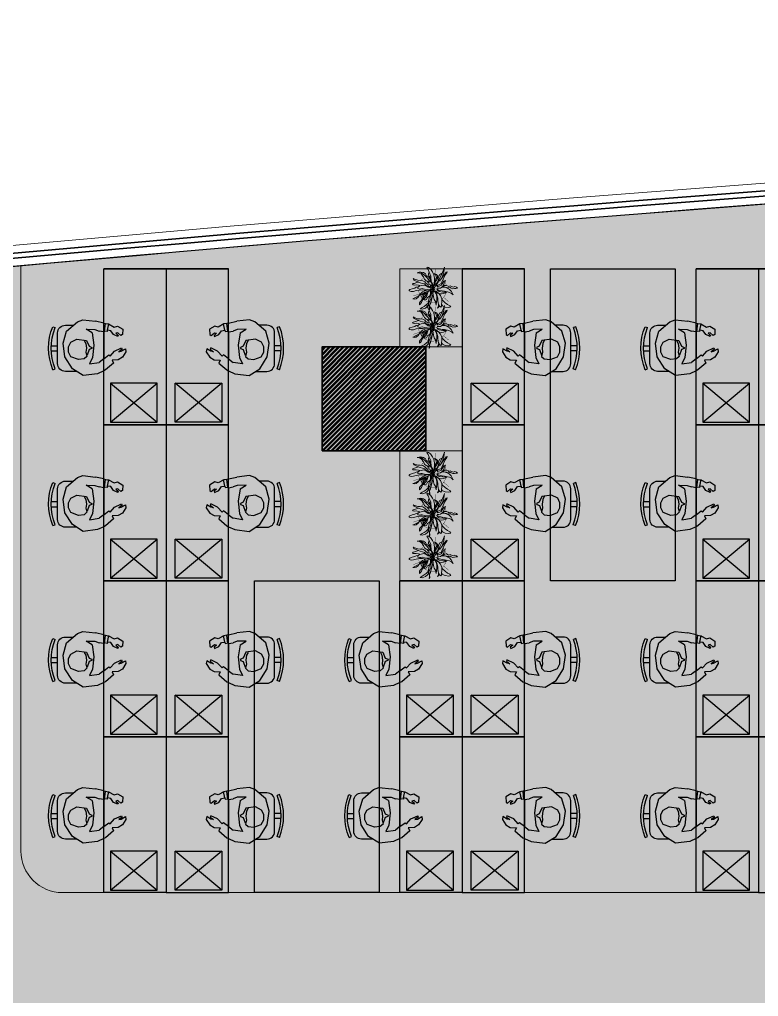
# Model space of a CAD drawing. Header units: millimetres. Extents: x 263321 to 4958806, y 33647 to 987811.
# Drawn here: x 2348841 to 2355952, y 496134 to 505533 of the extents above; entities that cross this region are included whole.
import ezdxf

# ---------------------------------------------------------------- set-up
doc = ezdxf.new("R2010")
doc.units = ezdxf.units.MM
for name, color, linetype, lineweight in [('A-FURN-MODULAR', 6, 'Continuous', 18), ('A-FURN-TABLE-GROMMET', 7, 'Continuous', 9), ('A-INDOOR PLANTS', 84, 'Continuous', 5), ('A-PLAN-COLUMN', 3, 'Continuous', 0), ('A-PLAN-RCC-HATCH', 8, 'Continuous', 13), ('A-PLAN-THIN', 251, 'Continuous', 15), ('Base 7th & 9th', 250, 'Continuous', 35), ('FURNITURE', 30, 'Continuous', 5)]:
    doc.layers.add(name, color=color, linetype=linetype, lineweight=lineweight)
for name, color, linetype in [('CEILING TOA', 7, 'Continuous'), ('CH - MAN', 8, 'Continuous'), ('FLOORING TOA', 7, 'Continuous')]:
    doc.layers.add(name, color=color, linetype=linetype)

# ---------------------------------------------------------------- blocks, each defined once
blk = doc.blocks.new('EWDSXC')
at = {"layer": 'FURNITURE', "color": 20, "lineweight": 30}
for p, q in [((2181354.7, 122523.5), (2181804.7, 122898.5)), ((2181354.7, 122898.5), (2181804.7, 122523.5)), ((2181890.8, 121423.5), (2181290.8, 121423.5))]:
    blk.add_line(p, q, dxfattribs=at)
at = {"layer": 'FURNITURE', "color": 8, "lineweight": 30}
for p, q in [((2180988.7, 122382.5, 0), (2180917.2, 122269.7, 0)), ((2181029.8, 122408.2, 0), (2180920.8, 122408.2, 0)), ((2181093.5, 122448.2, 0), (2180988.7, 122382.5, 0)), ((2181229.6, 122430.8, 0), (2181093.5, 122448.2, 0)), ((2181290.8, 122402.6, 0), (2181229.6, 122430.8, 0)), ((2181308.1, 122394.6, 0), (2181290.8, 122402.6, 0)), ((2181385.3, 122328.3, 0), (2181308.1, 122394.6, 0)), ((2180846.8, 122334.2, 0), (2180846.8, 122038.2, 0)), ((2181183.6, 122274.7, 0), (2181154.5, 122335.4, 0)), ((2181154.5, 122335.4, 0), (2181246.3, 122322.2, 0)), ((2181290.8, 122288.2, 0), (2181246.3, 122322.2, 0)), ((2181290.8, 122288.2, 0), (2181339.7, 122250.9, 0)), ((2181370.8, 122299.7, 0), (2181385.3, 122328.3, 0)), ((2181429.8, 122296.2, 0), (2181370.8, 122299.7, 0)), ((2181470.4, 122272.3, 0), (2181429.8, 122296.2, 0)), ((2180917.2, 122269.7, 0), (2180899.1, 122138.1, 0)), ((2181196.3, 122156, 0), (2181183.6, 122274.7, 0)), ((2181339.7, 122250.9, 0), (2181352.2, 122262, 0)), ((2181352.2, 122262, 0), (2181395.1, 122214.3, 0)), ((2181395.1, 122214.3, 0), (2181461.8, 122183.1, 0)), ((2181466.7, 122196, 0), (2181434.4, 122221.3, 0)), ((2181434.4, 122221.3, 0), (2181459.2, 122215.6, 0)), ((2181459.2, 122215.6, 0), (2181499.8, 122192.4, 0)), ((2181461.8, 122183.1, 0), (2181466.7, 122196, 0)), ((2181504.2, 122220.5, 0), (2181470.4, 122272.3, 0)), ((2181499.8, 122192.4, 0), (2181504.2, 122220.5, 0)), ((2180899.1, 122138.1, 0), (2180932.1, 122020.8, 0)), ((2181179, 122037.9, 0), (2181196.3, 122156, 0)), ((2180932.1, 122020.8, 0), (2181037.2, 121931, 0)), ((2181121.3, 122003.8, 0), (2181205.9, 122005.1, 0)), ((2181205.9, 122005.1, 0), (2181246.3, 122020.5, 0)), ((2181290.8, 122028, 0), (2181246.3, 122020.5, 0)), ((2181294.6, 122027.8, 0), (2181290.1, 122028, 0)), ((2181295.2, 122021.6, 0), (2181294.6, 122027.8, 0)), ((2181323.9, 122025.1, 0), (2181295.2, 122021.6, 0)), ((2181325.1, 122012.8, 0), (2181323.9, 122025.1, 0)), ((2181358.1, 122017.3, 0), (2181325.1, 122012.8, 0)), ((2181384.6, 122055.1, 0), (2181358.1, 122017.3, 0)), ((2181424.8, 122073.8, 0), (2181384.6, 122055.1, 0)), ((2181405.7, 122042.3, 0), (2181430.2, 122062.6, 0)), ((2181426.5, 122037.5, 0), (2181405.7, 122042.3, 0)), ((2181423.6, 121972.4, 0), (2181472.5, 122003.1, 0)), ((2181430.2, 122062.6, 0), (2181424.8, 122073.8, 0)), ((2181456.2, 122062.7, 0), (2181426.5, 122037.5, 0)), ((2181470, 122053.5, 0), (2181456.2, 122062.7, 0)), ((2181472.5, 122003.1, 0), (2181470, 122053.5, 0)), ((2180920.8, 121964.2, 0), (2180998.3, 121964.2, 0)), ((2181037.2, 121931, 0), (2181088.5, 121911.2, 0)), ((2181088.5, 121911.2, 0), (2181211.3, 121925.1, 0)), ((2181290.8, 121943.7, 0), (2181211.3, 121925.1, 0)), ((2181290.8, 121943.7, 0), (2181306.2, 121947.3, 0)), ((2181306.2, 121947.3, 0), (2181337.2, 121952.2, 0)), ((2181337.2, 121952.2, 0), (2181391.8, 121981.6, 0)), ((2181391.8, 121981.6, 0), (2181423.6, 121972.4, 0))]:
    blk.add_line(p, q, dxfattribs=at)
at = {"layer": 'FURNITURE', "color": 20, "lineweight": 30}
for points in [[(2181290.8, 122923.5), (2181290.8, 121423.5), (2181890.8, 121423.5), (2181890.8, 122923.5)], [(2181354.7, 122523.5), (2181354.7, 122898.5), (2181804.7, 122898.5), (2181804.7, 122523.5)]]:
    blk.add_lwpolyline(points, close=True, dxfattribs=at)
at = {"layer": 'FURNITURE', "color": 8, "lineweight": 30, "elevation": 0}
for points in [[(2180801, 122392.9), (2180823.8, 122383.6)], [(2181102.2, 122111.7), (2181117.2, 122140.2), (2181123.6, 122186.5), (2181118.7, 122225), (2181128.6, 122264.2), (2181101.5, 122288.5), (2181046.8, 122294.4), (2180974.9, 122267.2), (2180951.6, 122222.4), (2180951.6, 122171.8), (2180973, 122129), (2181031.3, 122097.9), (2181124.6, 122111.5), (2181150, 122166.6), (2181176.4, 122178.7), (2181175, 122189.4), (2181148.6, 122199.4), (2181129.4, 122252.8)], [(2180784.7, 122210.7), (2180846.8, 122210.7)], [(2180784.7, 122161.4), (2180846.8, 122161.4)], [(2181179, 122037.9), (2181121.3, 122003.8)], [(2181297.6, 122023.1), (2181306.6, 121949.2)], [(2181325.1, 122012.8), (2181338.7, 121949.9)], [(2180799, 121978.7), (2180821.8, 121988)]]:
    blk.add_lwpolyline(points, dxfattribs=at)
blk.add_lwpolyline([(2181290.1, 122028, 0.034638), (2181290.8, 122038.2), (2181290.8, 122288.2)], format="xyb", dxfattribs=at)
at = {"layer": 'FURNITURE', "color": 8, "lineweight": 30}
for centre, radius, start, end in [((2181317.2, 122183.3, 0), 557.1, 157.90057, 201.54195), ((2181317.2, 122183.3, 0), 532.5, 157.90057, 201.51614), ((2180920.8, 122334.2, 0), 74, 89.99989, 179.99989), ((2180920.8, 122038.2, 0), 74, 179.99989, 269.99989)]:
    blk.add_arc(centre, radius, start, end, dxfattribs=at)
blk = doc.blocks.new('PLANT_10')
at = {"layer": 'A-INDOOR PLANTS', "linetype": 'ByBlock', "lineweight": -2}
for p, q in [((13664.3, 7933.64), (13665.55, 7933.86)), ((13665.52, 7932.8), (13664.3, 7933.64)), ((13666.85, 7932.15), (13665.52, 7932.8)), ((13665.55, 7933.86), (13667.57, 7933.17)), ((13667.57, 7933.17), (13668.91, 7932.09)), ((13669.84, 7934.37), (13670.24, 7933.69)), ((13670, 7933.37), (13669.84, 7934.37)), ((13670.17, 7931.75), (13670, 7933.37)), ((13670.38, 7933.32), (13670.09, 7932.38)), ((13670.24, 7933.69), (13670.38, 7933.32)), ((13675.61, 7931.79), (13675.07, 7933.15)), ((13675.07, 7933.15), (13675.52, 7932.79)), ((13675.52, 7932.79), (13676.24, 7931.75)), ((13677.08, 7932.65), (13676.35, 7932.06)), ((13677.47, 7932.1), (13677.08, 7932.65)), ((13679.84, 7932.55), (13681.95, 7932.8)), ((13681.95, 7932.8), (13683.34, 7932.46)), ((13660.8, 7927.59), (13659.68, 7927.43)), ((13659.68, 7927.43), (13660.5, 7927.14)), ((13660.5, 7927.14), (13661.89, 7926.5)), ((13661.87, 7927.37), (13660.8, 7927.59)), ((13663.15, 7926.41), (13661.87, 7927.37)), ((13663.89, 7930.62), (13663.94, 7931.25)), ((13663.98, 7929.88), (13663.89, 7930.62)), ((13663.94, 7931.25), (13664.46, 7930.64)), ((13664.31, 7929.26), (13663.98, 7929.88)), ((13664.83, 7928.65), (13664.31, 7929.26)), ((13664.46, 7930.64), (13665.11, 7929.79)), ((13665.28, 7928.1), (13664.83, 7928.65)), ((13665.11, 7929.79), (13665.57, 7928.86)), ((13665.49, 7927.36), (13665.28, 7928.1)), ((13665.34, 7926.29), (13665.49, 7927.36)), ((13665.57, 7928.86), (13665.92, 7927.75)), ((13665.92, 7927.75), (13666.08, 7926.44)), ((13666.78, 7926.15), (13666.1, 7928.13)), ((13666.41, 7927.95), (13667.1, 7928.09)), ((13666.55, 7927.7), (13666.41, 7927.95)), ((13667.52, 7926.61), (13666.55, 7927.7)), ((13668.06, 7931.25), (13666.85, 7932.15)), ((13667.1, 7928.09), (13668.23, 7927.82)), ((13668.16, 7925.94), (13667.52, 7926.61)), ((13669.22, 7930.1), (13668.06, 7931.25)), ((13668.23, 7927.82), (13668.63, 7926.95)), ((13668.63, 7926.95), (13668.89, 7926.59)), ((13668.89, 7926.59), (13669.47, 7926.23)), ((13668.91, 7932.09), (13669.44, 7931.17)), ((13669.5, 7929.11), (13669.22, 7930.1)), ((13669.44, 7931.17), (13669.67, 7929.74)), ((13669.61, 7927.61), (13669.5, 7929.11)), ((13670.3, 7925.56), (13669.61, 7927.61)), ((13669.67, 7929.74), (13670.38, 7928.94)), ((13669.92, 7931.93), (13670.2, 7930.88)), ((13670.71, 7930.64), (13670.17, 7931.75)), ((13670.2, 7930.88), (13670.87, 7929.52)), ((13670.38, 7928.94), (13670.87, 7927.46)), ((13671.34, 7928.22), (13670.71, 7930.64)), ((13671.22, 7927.97), (13670.89, 7926.71)), ((13670.89, 7926.71), (13671.08, 7924.65)), ((13671.83, 7926.61), (13671.34, 7928.22)), ((13672.14, 7924.62), (13671.83, 7926.61)), ((13672.98, 7927.9), (13672.59, 7926.26)), ((13673.75, 7929.11), (13672.98, 7927.9)), ((13674.25, 7931.31), (13673.75, 7929.11)), ((13674.5, 7929.32), (13674.25, 7931.31)), ((13674.66, 7928.01), (13674.5, 7929.32)), ((13674.66, 7926.07), (13674.66, 7928.01)), ((13675.25, 7927.09), (13674.69, 7924.95)), ((13675.33, 7928.59), (13675.25, 7927.09)), ((13675.7, 7930.98), (13675.33, 7928.59)), ((13675.74, 7931.48), (13675.61, 7931.79)), ((13676.35, 7932.06), (13675.7, 7930.98)), ((13676.86, 7925.51), (13677.68, 7927.48)), ((13677.51, 7930.91), (13677.47, 7932.1)), ((13677.81, 7929.36), (13677.51, 7930.91)), ((13677.63, 7931.1), (13678.23, 7931.81)), ((13677.68, 7927.48), (13677.81, 7929.36)), ((13678.15, 7928.3), (13677.74, 7927.54)), ((13679.73, 7929.85), (13678.15, 7928.3)), ((13678.23, 7931.81), (13679.84, 7932.55)), ((13681.13, 7930.96), (13679.73, 7929.85)), ((13682.61, 7931.75), (13681.13, 7930.96)), ((13683.34, 7932.46), (13682.61, 7931.75)), ((13657.58, 7922.61), (13657.47, 7922.11)), ((13657.47, 7922.11), (13657.98, 7921.75)), ((13658.75, 7922.96), (13657.58, 7922.61)), ((13657.98, 7921.75), (13659.37, 7921.23)), ((13660.13, 7922.88), (13658.75, 7922.96)), ((13659.37, 7921.23), (13661.01, 7920.78)), ((13661.89, 7922.37), (13660.13, 7922.88)), ((13661.01, 7920.78), (13661.83, 7920.31)), ((13661.89, 7926.5), (13663.36, 7925.67)), ((13663.84, 7922.05), (13661.89, 7922.37)), ((13663.8, 7921.43), (13662.81, 7921.09)), ((13662.81, 7921.09), (13662.83, 7920.27)), ((13664.14, 7924.69), (13663.15, 7926.41)), ((13664.68, 7921.27), (13663.8, 7921.43)), ((13665.78, 7921.99), (13663.84, 7922.05)), ((13663.93, 7925.43), (13665.64, 7924.49)), ((13665.68, 7923.17), (13664.14, 7924.69)), ((13665.62, 7921.11), (13664.68, 7921.27)), ((13665.63, 7924.92), (13665.34, 7926.29)), ((13667.05, 7921.53), (13665.62, 7921.11)), ((13666.59, 7924.2), (13665.63, 7924.92)), ((13665.64, 7924.49), (13666.92, 7923.46)), ((13667.77, 7922.3), (13665.68, 7923.17)), ((13667.58, 7922.29), (13665.78, 7921.99)), ((13666.08, 7926.44), (13666.56, 7925.08)), ((13666.56, 7925.08), (13667.46, 7924.48)), ((13667.48, 7923.79), (13666.59, 7924.2)), ((13667.75, 7925.11), (13666.78, 7926.15)), ((13666.92, 7923.46), (13668.56, 7922.95)), ((13668.6, 7921.76), (13667.05, 7921.53)), ((13667.46, 7924.48), (13668.78, 7924.02)), ((13668.73, 7923.83), (13667.48, 7923.79)), ((13668.46, 7924.26), (13667.75, 7925.11)), ((13669.6, 7921.92), (13667.77, 7922.3)), ((13668.63, 7925.01), (13668.16, 7925.94)), ((13668.56, 7922.95), (13670.21, 7922.37)), ((13670.04, 7921.8), (13668.6, 7921.76)), ((13668.78, 7924.21), (13668.63, 7925.01)), ((13669.19, 7922.84), (13668.78, 7924.21)), ((13670.21, 7922.37), (13669.19, 7922.84)), ((13669.27, 7920.34), (13670.76, 7920.76)), ((13669.47, 7926.23), (13670.42, 7925.51)), ((13671.05, 7921.21), (13670.04, 7921.8)), ((13670.91, 7923.83), (13670.3, 7925.56)), ((13670.42, 7925.51), (13670.77, 7924.58)), ((13670.8, 7923.45), (13670.51, 7922.57)), ((13670.51, 7922.57), (13670.59, 7922.07)), ((13670.76, 7920.76), (13671.63, 7920.91)), ((13670.77, 7924.58), (13670.8, 7923.45)), ((13671.26, 7920.59), (13670.79, 7919.64)), ((13671.43, 7923.29), (13670.91, 7923.83)), ((13671.08, 7924.65), (13671.73, 7923.79)), ((13671.13, 7922.84), (13671.09, 7922.15)), ((13671.09, 7922.15), (13671.48, 7921.72)), ((13671.18, 7923.34), (13671.13, 7922.84)), ((13671.62, 7923.1), (13671.18, 7923.34)), ((13671.81, 7921.11), (13671.26, 7920.59)), ((13671.48, 7921.72), (13671.99, 7921.43)), ((13671.64, 7922.67), (13671.62, 7923.1)), ((13672.22, 7921.87), (13671.64, 7922.67)), ((13672.13, 7920.93), (13671.68, 7919.17)), ((13672.23, 7921.5), (13671.81, 7921.11)), ((13671.96, 7920.24), (13672.13, 7920.93)), ((13671.99, 7921.43), (13672.23, 7921.5)), ((13672.06, 7923.18), (13672.14, 7924.62)), ((13672.41, 7921.94), (13672.06, 7923.18)), ((13672.45, 7924.82), (13672.17, 7923.5)), ((13672.39, 7922.69), (13672.67, 7923.45)), ((13672.6, 7921.76), (13672.39, 7922.69)), ((13672.59, 7926.26), (13672.45, 7924.82)), ((13672.5, 7923.07), (13672.96, 7922.33)), ((13672.59, 7920.01), (13672.63, 7920.7)), ((13673.08, 7920.52), (13672.59, 7920.01)), ((13672.63, 7920.7), (13672.6, 7921.76)), ((13672.96, 7922.33), (13673.37, 7921.28)), ((13673.37, 7921.28), (13673.08, 7920.52)), ((13674.69, 7924.95), (13673.26, 7922.65)), ((13673.26, 7922.65), (13674.15, 7924.18)), ((13673.83, 7922.61), (13675.72, 7924.04)), ((13675.1, 7923.9), (13673.83, 7922.61)), ((13674.15, 7924.18), (13674.66, 7926.07)), ((13674.98, 7921.77), (13674.36, 7921.37)), ((13675.88, 7920.92), (13674.81, 7920.89)), ((13674.9, 7922.2), (13676.06, 7922.99)), ((13676.34, 7922.25), (13674.98, 7921.77)), ((13676.27, 7924.31), (13675.1, 7923.9)), ((13675.72, 7924.04), (13676.86, 7925.51)), ((13676.88, 7920.82), (13675.88, 7920.92)), ((13676.06, 7922.99), (13678.3, 7923.31)), ((13677.52, 7924.47), (13676.27, 7924.31)), ((13677.83, 7922.6), (13676.34, 7922.25)), ((13677.71, 7920.16), (13676.88, 7920.82)), ((13678.84, 7924.26), (13677.52, 7924.47)), ((13679.32, 7922.77), (13677.83, 7922.6)), ((13678.3, 7923.31), (13680.55, 7923.37)), ((13680.16, 7923.8), (13678.84, 7924.26)), ((13681.24, 7923.21), (13679.32, 7922.77)), ((13679.71, 7920.28), (13681.07, 7920.83)), ((13680.55, 7923.37), (13680.16, 7923.8)), ((13681.63, 7920.72), (13680.7, 7920.44)), ((13681.07, 7920.83), (13682.48, 7921.62)), ((13682.55, 7923.5), (13681.24, 7923.21)), ((13682.32, 7920.68), (13681.63, 7920.72)), ((13682.83, 7920.44), (13682.32, 7920.68)), ((13682.48, 7921.62), (13683.45, 7922.71)), ((13683.72, 7924.1), (13682.55, 7923.5)), ((13683.57, 7920.84), (13682.83, 7920.44)), ((13683.45, 7922.71), (13684.69, 7925.06)), ((13684.62, 7921.25), (13683.57, 7920.84)), ((13684.69, 7925.06), (13683.72, 7924.1)), ((13685.5, 7921.09), (13684.62, 7921.25)), ((13686.31, 7920.99), (13685.5, 7921.09)), ((13687.38, 7920.89), (13686.31, 7920.99)), ((13686.83, 7920.31), (13687.38, 7920.89)), ((13660.07, 7918.81), (13659.64, 7918.36)), ((13659.64, 7918.36), (13659.9, 7918.06)), ((13659.9, 7918.06), (13660.84, 7917.9)), ((13660.59, 7915.89), (13660, 7914.93)), ((13660, 7914.93), (13660.98, 7915.4)), ((13660.87, 7918.96), (13660.07, 7918.81)), ((13661.76, 7916.49), (13660.59, 7915.89)), ((13660.84, 7917.9), (13662.11, 7917.44)), ((13661.88, 7918.81), (13660.87, 7918.96)), ((13660.98, 7915.4), (13662.78, 7916.02)), ((13663.06, 7916.97), (13661.76, 7916.49)), ((13661.83, 7920.31), (13663.03, 7920.03)), ((13663.31, 7919.04), (13661.88, 7918.81)), ((13662.11, 7917.44), (13663.3, 7917.1)), ((13662.78, 7916.02), (13664.21, 7916.12)), ((13662.83, 7920.27), (13663.86, 7919.55)), ((13664.23, 7917.5), (13663.06, 7916.97)), ((13664.11, 7919.31), (13663.31, 7919.04)), ((13663.86, 7919.55), (13664.86, 7919.27)), ((13664.21, 7916.12), (13665.96, 7916.24)), ((13665.78, 7917.92), (13664.23, 7917.5)), ((13664.86, 7919.27), (13666.62, 7918.95)), ((13666.96, 7918.21), (13665.78, 7917.92)), ((13665.96, 7916.24), (13667.18, 7916.97)), ((13666.62, 7918.95), (13668.04, 7919.49)), ((13667.05, 7915.34), (13666.64, 7914.45)), ((13668.12, 7919.18), (13666.96, 7918.21)), ((13668.08, 7916.24), (13667.05, 7915.34)), ((13667.18, 7916.97), (13667.91, 7917.68)), ((13667.91, 7917.68), (13668.95, 7918.64)), ((13668.94, 7914.77), (13667.91, 7913.74)), ((13668.04, 7919.49), (13669.27, 7920.34)), ((13668.57, 7916.44), (13668.08, 7916.24)), ((13669.16, 7919.84), (13668.12, 7919.18)), ((13669.17, 7917.34), (13668.57, 7916.44)), ((13669.83, 7916.11), (13668.94, 7914.77)), ((13668.95, 7918.64), (13669.3, 7919.47)), ((13670.21, 7920.25), (13669.16, 7919.84)), ((13669.64, 7916.29), (13669.17, 7917.34)), ((13669.3, 7919.47), (13669.66, 7919.79)), ((13669.46, 7913.91), (13670.25, 7914.87)), ((13669.7, 7918.36), (13669.64, 7916.29)), ((13669.66, 7919.79), (13670.28, 7920)), ((13670.51, 7918.69), (13669.7, 7918.36)), ((13670.99, 7917.21), (13669.83, 7916.11)), ((13670.25, 7914.87), (13670.67, 7915.51)), ((13670.28, 7920), (13670.74, 7919.32)), ((13670.57, 7914.63), (13670.28, 7913.81)), ((13670.74, 7919.32), (13670.51, 7918.69)), ((13670.66, 7915.76), (13670.57, 7914.63)), ((13671, 7916.83), (13670.66, 7915.76)), ((13670.79, 7919.64), (13670.87, 7919.02)), ((13670.87, 7919.02), (13671.48, 7919.53)), ((13671.14, 7916.21), (13670.89, 7914.39)), ((13671.3, 7917.34), (13671.14, 7916.21)), ((13672.07, 7918.49), (13671.3, 7917.34)), ((13671.68, 7919.17), (13671.35, 7917.59)), ((13671.48, 7919.53), (13671.96, 7920.24)), ((13672.41, 7919.94), (13672.07, 7918.49)), ((13672.59, 7920.01), (13672.59, 7920.01)), ((13672.8, 7919.26), (13673.05, 7919.46)), ((13673.23, 7917.34), (13672.81, 7919.14)), ((13672.82, 7912.57), (13673.19, 7914.65)), ((13673.05, 7919.46), (13673.38, 7918.65)), ((13673.38, 7918.65), (13673.05, 7917.27)), ((13673.05, 7917.27), (13673.39, 7916.28)), ((13673.14, 7916.33), (13673.23, 7917.34)), ((13673.19, 7914.65), (13673.14, 7916.33)), ((13673.34, 7920.09), (13674.25, 7918.87)), ((13673.39, 7916.28), (13673.99, 7915.17)), ((13673.62, 7916.97), (13673.65, 7918.1)), ((13674.46, 7916), (13673.62, 7916.97)), ((13673.65, 7918.1), (13674.07, 7918.55)), ((13673.99, 7915.17), (13674.45, 7914.5)), ((13674.07, 7918.55), (13674.59, 7917.88)), ((13674.25, 7918.87), (13675.37, 7917.15)), ((13674.45, 7914.5), (13674.29, 7913.43)), ((13674.36, 7919.37), (13675.18, 7919.27)), ((13675.06, 7918.96), (13674.36, 7919.37)), ((13675.07, 7914.64), (13674.46, 7916)), ((13674.59, 7917.88), (13675.45, 7916.53)), ((13674.84, 7920.01), (13675.66, 7919.79)), ((13675.18, 7919.27), (13674.84, 7920.01)), ((13675.05, 7913.2), (13675.07, 7914.64)), ((13675.88, 7918.73), (13675.06, 7918.96)), ((13675.37, 7917.15), (13676.51, 7914.43)), ((13675.45, 7916.53), (13675.49, 7915.15)), ((13675.49, 7915.15), (13675.66, 7913.78)), ((13675.66, 7919.79), (13676.48, 7919.5)), ((13677.21, 7918.02), (13675.88, 7918.73)), ((13676.2, 7916.49), (13680.43, 7910.93)), ((13676.48, 7919.5), (13677.37, 7919.03)), ((13677.74, 7917.16), (13677.21, 7918.02)), ((13677.37, 7919.03), (13678.02, 7918.11)), ((13678.23, 7913.49), (13677.5, 7914.65)), ((13677.64, 7920.41), (13678.21, 7920.24)), ((13678.35, 7919.62), (13677.71, 7920.16)), ((13678.55, 7915.31), (13677.74, 7917.16)), ((13678.02, 7918.11), (13678.55, 7917.12)), ((13678.21, 7920.24), (13679.71, 7920.28)), ((13678.88, 7918.7), (13678.35, 7919.62)), ((13678.4, 7920.12), (13679.43, 7919.21)), ((13678.55, 7917.12), (13678.95, 7916.45)), ((13679.87, 7912.72), (13678.55, 7915.31)), ((13679.16, 7917.64), (13678.88, 7918.7)), ((13678.95, 7916.45), (13679.96, 7916.04)), ((13679.63, 7916.72), (13679.16, 7917.64)), ((13679.43, 7919.21), (13680.56, 7919.12)), ((13679.96, 7916.04), (13679.63, 7916.72)), ((13680.7, 7920.44), (13679.83, 7920.29)), ((13680.56, 7919.12), (13681.67, 7919.59)), ((13681.67, 7919.59), (13682.09, 7919.92)), ((13682.09, 7919.92), (13682.86, 7919.5)), ((13682.86, 7919.5), (13683.72, 7919.84)), ((13683.72, 7919.84), (13684.96, 7920.26)), ((13684.96, 7920.26), (13685.72, 7919.9)), ((13685.72, 7919.9), (13686.83, 7920.31)), ((13663.85, 7911.49), (13662.54, 7911.32)), ((13662.54, 7911.32), (13663.74, 7911.04)), ((13664.86, 7911.27), (13663.74, 7910.98)), ((13663.74, 7911.04), (13664.74, 7910.89)), ((13664.9, 7912.02), (13663.85, 7911.49)), ((13664.74, 7910.89), (13666.42, 7911.25)), ((13665.77, 7911.92), (13664.86, 7911.27)), ((13665.68, 7912.98), (13664.9, 7912.02)), ((13665.96, 7913.93), (13665.68, 7912.98)), ((13666.75, 7912.64), (13665.77, 7911.92)), ((13666.23, 7913.31), (13665.96, 7913.93)), ((13666.64, 7914.45), (13666.23, 7913.31)), ((13666.42, 7911.25), (13667.52, 7912.04)), ((13667.91, 7913.74), (13666.75, 7912.64)), ((13667.52, 7912.04), (13667.93, 7912.86)), ((13667.93, 7912.86), (13668.04, 7913.36)), ((13668.04, 7913.36), (13668.6, 7913.57)), ((13668.63, 7908.5), (13668.45, 7908.06)), ((13668.6, 7913.57), (13669.46, 7913.91)), ((13669.29, 7909.4), (13668.63, 7908.5)), ((13669.87, 7910.98), (13669.29, 7909.4)), ((13669.74, 7913.17), (13669.38, 7912.4)), ((13669.38, 7912.4), (13669.4, 7911.78)), ((13669.4, 7911.78), (13669.6, 7911.35)), ((13669.52, 7908.09), (13670.74, 7908.94)), ((13669.6, 7911.35), (13669.87, 7910.92)), ((13670.28, 7913.81), (13669.74, 7913.17)), ((13670.85, 7913.39), (13669.87, 7910.98)), ((13670.74, 7908.94), (13671.87, 7910.85)), ((13670.89, 7914.39), (13670.85, 7913.39)), ((13671.87, 7910.85), (13672.82, 7912.57)), ((13673.82, 7912.54), (13673.22, 7911.71)), ((13673.22, 7911.71), (13674.45, 7912.43)), ((13674.29, 7913.43), (13673.82, 7912.54)), ((13674.45, 7912.43), (13675.05, 7913.2)), ((13675.66, 7913.78), (13676.51, 7912.31)), ((13676.51, 7914.43), (13677.64, 7912.15)), ((13676.51, 7912.31), (13677.72, 7911.66)), ((13677.64, 7912.15), (13678.78, 7909.62)), ((13678.64, 7912.18), (13678.23, 7913.49)), ((13679.05, 7910.95), (13678.64, 7912.18)), ((13678.78, 7909.62), (13679.4, 7907.89)), ((13679.17, 7909.14), (13679.05, 7910.95)), ((13679.4, 7907.89), (13679.17, 7909.14)), ((13680.85, 7911.31), (13679.87, 7912.72)), ((13680.43, 7910.93), (13680.94, 7910.69)), ((13680.94, 7910.69), (13680.85, 7911.31)), ((13668.45, 7908.06), (13668.77, 7907.88)), ((13668.77, 7907.88), (13669.52, 7908.09))]:
    blk.add_line(p, q, dxfattribs=at)
at = {"layer": 'A-INDOOR PLANTS', "linetype": 'Continuous', "lineweight": 18, "ltscale": 0.5, "const_width": 0.2}
for points in [[(13665.42, 7926.87, 0.0574), (13664.3, 7925.23)], [(13669.4, 7929.47, 0.116285), (13665.96, 7927.44)], [(13673.88, 7929.67, 0.090884), (13670.74, 7929.78)], [(13675.42, 7929.17, 0.028901), (13674.47, 7929.51)], [(13680.37, 7923.57, 0.141213), (13677.8, 7927.66)], [(13664.08, 7924.79, 0.079562), (13663.34, 7922.14)], [(13680.68, 7920.44, 0.006998), (13680.7, 7920.68)], [(13663.38, 7919.89, 0.022707), (13663.53, 7919.11)], [(13664.86, 7916.17, 0.072973), (13666.59, 7914.33)], [(13677.6, 7914.49, 0.002611), (13677.67, 7914.55)], [(13678.52, 7915.38, 0.034437), (13679.25, 7916.33)], [(13679.57, 7916.84, 0.070954), (13680.47, 7919.13)], [(13668.08, 7913.38, 0.04589), (13669.56, 7912.79)], [(13672.77, 7912.48, 0.032284), (13673.88, 7912.65)], [(13674.83, 7912.92, 0.033376), (13675.9, 7913.37)]]:
    blk.add_lwpolyline(points, format="xyb", dxfattribs=at)
for points in [[(13678.83, 7926.57), (13681.9, 7929.19)], [(13663.9, 7924.37), (13660.1, 7925.72)], [(13673.27, 7912.54), (13674, 7908.57)]]:
    blk.add_lwpolyline(points, dxfattribs=at)
at = {"layer": 'A-INDOOR PLANTS', "linetype": 'Continuous', "lineweight": 18, "ltscale": 0.5}
blk.add_arc((13672, 7921.16), 8.71, 12.47923, 14.7067, dxfattribs=at)
blk = doc.blocks.new('Columns')
at = {"layer": 'A-PLAN-RCC-HATCH'}
h = blk.add_hatch(dxfattribs=at)
h.set_pattern_fill('ANSI31', color=256, scale=250, style=0)
h.set_pattern_definition([(45, (414397.9, -579762.232), (-22.0970869, 22.0970869), [])])
h.paths.add_polyline_path([(-26160.3, 12537), (-25160.3, 12537), (-25160.3, 13537), (-26160.3, 13537)])
at = {"layer": 'A-PLAN-COLUMN', "elevation": 0}
blk.add_lwpolyline([(-26160.3, 12537), (-25160.3, 12537), (-25160.3, 13537), (-26160.3, 13537)], close=True, dxfattribs=at)

msp = doc.modelspace()

# ---------------------------------------------------------------- hatches: boundary and pattern name
at = {"layer": 'Base 7th & 9th'}
h = msp.add_hatch(dxfattribs=at)
h.set_pattern_fill('ANSI31', color=256, scale=250, style=0)
h.set_pattern_definition([(45, (2792309.825, -90916.18), (-22.0970869, 22.0970869), [])])
h.paths.add_polyline_path([(2351751.6, 501383.1), (2352751.6, 501383.1), (2352751.6, 502383.1), (2351751.6, 502383.1)])
at = {"layer": 'CEILING TOA', "true_color": 0x939598}
h = msp.add_hatch(color=252, dxfattribs=at)
h.dxf.hatch_style = 1
h.paths.add_polyline_path([(2355151.6, 500133.1), (2353951.6, 500133.1), (2353951.6, 503133.1), (2355151.6, 503133.1)])
at = {"layer": 'CEILING TOA', "true_color": 0x7aafdf}
h = msp.add_hatch(color=143, dxfattribs=at)
h.dxf.hatch_style = 1
h.paths.add_polyline_path([(2352301.6, 497133.1), (2351101.6, 497133.1), (2351101.6, 500133.1), (2352301.6, 500133.1)])
at = {"layer": 'FLOORING TOA', "true_color": 0xc7c8ca}
h = msp.add_hatch(dxfattribs=at)
h.set_pattern_fill('EARTH', color=9, scale=120)
edge = h.paths.add_edge_path()
edge.add_line((2399150.3, 470683.1), (2406751.6, 470683.1))
edge.add_line((2406751.6, 470683.1), (2406751.6, 489283.1))
edge.add_line((2406751.6, 489283.1), (2406777, 491421.9))
edge.add_line((2406777, 491421.9), (2410711.6, 491383.1))
edge.add_line((2410711.6, 491383.1), (2410711.6, 490662.8))
edge.add_line((2410711.6, 490662.8), (2412251.6, 490662.8))
edge.add_line((2412251.6, 490662.8), (2412251.6, 491383.1))
edge.add_line((2412251.6, 491383.1), (2413501.6, 491383.1))
edge.add_line((2413501.6, 491383.1), (2413501.6, 490641.9))
edge.add_line((2413501.6, 490641.9), (2414541.6, 490641.9))
edge.add_line((2414541.6, 490641.9), (2414541.6, 491383.1))
edge.add_line((2414541.6, 491383.1), (2419059.8, 491383.1))
edge.add_line((2419059.8, 491383.1), (2419290.9, 492883.1))
edge.add_line((2419290.9, 492883.1), (2413191.6, 492883.1))
edge.add_line((2413191.6, 492883.1), (2413191.6, 495458.2))
edge.add_line((2413191.6, 495458.2), (2416206.2, 495458.2))
edge.add_line((2416206.2, 495458.2), (2416206.2, 496558.2))
edge.add_line((2416206.2, 496558.2), (2413191.6, 496558.2))
edge.add_line((2413191.6, 496558.2), (2413191.6, 498963.1))
edge.add_line((2413191.6, 498963.1), (2411651.6, 498963.1))
edge.add_line((2411651.6, 498963.1), (2411651.6, 492883.1))
edge.add_line((2411651.6, 492883.1), (2404451.6, 492883.1))
edge.add_line((2404451.6, 492883.1), (2404452.6, 502283.1))
edge.add_line((2404452.6, 502283.1), (2402951.6, 502283.1))
edge.add_line((2402951.6, 502283.1), (2402951.4, 497183.5))
edge.add_line((2402951.4, 497183.5), (2402951.6, 497133.1))
edge.add_line((2402951.6, 497133.1), (2399951.6, 497133.1))
edge.add_line((2399951.6, 497133.1), (2399951.6, 505326.9))
edge.add_arc((2397396.4, -38564.5), 543897.4, 89.730828, 95.307778)
edge.add_line((2347082.8, 503000.8), (2347082.9, 472483.1))
edge.add_line((2347082.9, 472483.1), (2343851.6, 472483.1))
edge.add_line((2343851.6, 472483.1), (2343851.6, 458383.2))
edge.add_line((2343851.6, 458383.2), (2354252.4, 458383.2))
edge.add_line((2354252.4, 458383.2), (2354252.7, 455753.4))
edge.add_arc((2374151.3, 141679.3), 314703.8, 88.069715, 93.625218, ccw=False)
edge.add_line((2384751.6, 456204.5), (2384751.6, 459200.3))
edge.add_line((2384751.6, 459200.3), (2394751.8, 459200.3))
edge.add_line((2394751.8, 459200.3), (2394749.6, 457484.3))
edge.add_line((2394749.6, 457484.3), (2395751.6, 457483.1))
edge.add_line((2395751.6, 457483.1), (2395751.6, 458383.1))
edge.add_line((2395751.6, 458383.1), (2396651.6, 458383.1))
edge.add_line((2396651.6, 458383.1), (2396651.6, 459197.4))
edge.add_line((2396651.6, 459197.4), (2399811.2, 459198))
edge.add_line((2399811.2, 459198), (2399811.2, 460833.1))
edge.add_line((2399811.2, 460833.1), (2398551.6, 460833.1))
edge.add_line((2398551.6, 460833.1), (2398551.6, 466883.1))
edge.add_line((2398551.6, 466883.1), (2403551.7, 466883.1))
edge.add_line((2403551.7, 466883.1), (2403551.7, 465533.1))
edge.add_line((2403551.7, 465533.1), (2407851.7, 465533.1))
edge.add_line((2407851.7, 465533.1), (2407851.7, 460783.1))
edge.add_line((2407851.7, 460783.1), (2409491.6, 460783.1))
edge.add_line((2409491.6, 460783.1), (2409496.3, 466883.1))
edge.add_line((2409496.3, 466883.1), (2415285.8, 466883.1))
edge.add_line((2415285.8, 466883.1), (2415516.9, 468383.1))
edge.add_line((2415516.9, 468383.1), (2399151.6, 468383.1))
edge.add_arc((2399151.6, 468983.1), 600, 180.00022, 269.99765, ccw=False)
edge.add_line((2398551.6, 468983.1), (2398551.6, 470083.1))
edge.add_arc((2399151.6, 470083.1), 600, 90.12503, 179.99987, ccw=False)
edge = h.paths.add_edge_path(flags=16)
edge.add_line((2350804.3, 495933.1), (2349254.3, 495933.1))
edge.add_arc((2349254.3, 495533.1), 400, 90.00028, 179.78887)
edge.add_line((2348854.3, 495534.5), (2348854.3, 492844.4))
edge.add_line((2348854.3, 492844.4), (2350804.3, 492844.4))
edge.add_line((2350804.3, 492844.4), (2350804.3, 495933.1))
h.paths.add_polyline_path([(2380451.6, 495933.1), (2394411.6, 495933.1), (2394411.6, 489283.1), (2388129.7, 489289.9), (2388129.7, 487283.1), (2379984.7, 487283), (2379984.7, 489283.1), (2380551.6, 489283.1)], flags=16)
edge = h.paths.add_edge_path(flags=16)
edge.add_line((2404951.6, 487283.1), (2348951.6, 487283.1))
edge.add_arc((2348951.6, 486983.1), 300, 90, 179.99701)
edge.add_line((2348651.6, 486983.1), (2348650.9, 472483.1))
edge.add_line((2348650.9, 472483.1), (2404951.6, 472483.1))
edge.add_line((2404951.6, 472483.1), (2404951.6, 487283.1))
h.paths.add_polyline_path([(2396751.6, 460833.1), (2396751.6, 464283.1)], flags=16)

# ---------------------------------------------------------------- linework, layer by layer
at = {"layer": 'A-FURN-TABLE-GROMMET'}
for p, q in [((2348854.3, 503167.5), (2348854.3, 497533.1, 0)), ((2402851.6, 497133.1), (2349254.3, 497133.1, 0))]:
    msp.add_line(p, q, dxfattribs=at)
at = {"layer": 'A-FURN-TABLE-GROMMET', "elevation": 0}
for points in [[(2352501.6, 502383.1), (2353101.6, 502383.1), (2353101.6, 503133.1), (2352501.6, 503133.1)], [(2352501.6, 500133.1), (2353101.6, 500133.1), (2353101.6, 501383.1), (2352501.6, 501383.1)]]:
    msp.add_lwpolyline(points, close=True, dxfattribs=at)
at = {"layer": 'A-FURN-TABLE-GROMMET'}
msp.add_arc((2349254.3, 497533.1, 0), 400, 180, 270, dxfattribs=at)
at = {"layer": 'A-PLAN-THIN', "elevation": 0}
msp.add_lwpolyline([(2410251.6, 502383.1), (2410251.6, 505383.1, 0.031946), (2340551.6, 502562.7), (2340551.6, 487283.1), (2340751.6, 487283.1), (2340751.6, 502383.1, -0.031773), (2410051.6, 505187.2)], format="xyb", dxfattribs=at)
at = {"layer": 'Base 7th & 9th', "color": 4, "ltscale": 500, "elevation": 0}
msp.add_lwpolyline([(2410176.6, 502383.1), (2410176.6, 505309.8, 0.031881), (2340626.6, 502495.2), (2340626.6, 487283.1), (2340676.6, 487283.1), (2340676.6, 502450.6, -0.031837), (2410126.6, 505260.4), (2410126.6, 502383.1)], format="xyb", dxfattribs=at)
at = {"layer": 'Base 7th & 9th', "elevation": 0}
msp.add_lwpolyline([(2351751.6, 501383.1), (2352751.6, 501383.1), (2352751.6, 502383.1), (2351751.6, 502383.1)], close=True, dxfattribs=at)
at = {"layer": 'CEILING TOA', "elevation": 0}
for points in [[(2355151.6, 500133.1), (2353951.6, 500133.1), (2353951.6, 503133.1), (2355151.6, 503133.1)], [(2352301.6, 497133.1), (2351101.6, 497133.1), (2351101.6, 500133.1), (2352301.6, 500133.1)]]:
    msp.add_lwpolyline(points, close=True, dxfattribs=at)
at = {"layer": 'CH - MAN'}
msp.add_lwpolyline([(2399951.6, 505326.9, 0.024339), (2347082.8, 503000.8)], format="xyb", dxfattribs=at)
at = {"layer": 'FLOORING TOA'}
msp.add_lwpolyline([(2399951.6, 505326.9, 0.024339), (2347082.8, 503000.8)], format="xyb", dxfattribs=at)

# ---------------------------------------------------------------- block references
at = {"layer": 'A-FURN-MODULAR', "xscale": -1, "rotation": 180}
for p in [(168360.8, 624556.6, 0), (174060.8, 624556.6, 0), (168360.8, 623056.6, 0), (174060.8, 623056.6, 0), (168360.8, 621556.6, 0), (171210.8, 621556.6), (174060.8, 621556.6, 0), (168360.8, 620056.6, 0), (171210.8, 620056.6), (174060.8, 620056.6, 0)]:
    msp.add_blockref('EWDSXC', p, dxfattribs=at)
at = {"layer": 'A-FURN-MODULAR', "rotation": 180}
for p in [(4532142.4, 624556.6, 0), (4534992.4, 624556.6), (4537842.4, 624556.6, 0), (4532142.4, 623056.6, 0), (4534992.4, 623056.6), (4537842.4, 623056.6, 0), (4532142.4, 621556.6, 0), (4534992.4, 621556.6), (4537842.4, 621556.6, 0), (4532142.4, 620056.6, 0), (4534992.4, 620056.6), (4537842.4, 620056.6, 0)]:
    msp.add_blockref('EWDSXC', p, dxfattribs=at)
at = {"layer": 'A-INDOOR PLANTS', "xscale": -15.54487918698437, "yscale": 15.54487918698437, "zscale": 15.54487918698436, "rotation": 180}
for p in [(2140286.1, 626077.6), (2140286.1, 625708.3), (2140286.1, 624299.3), (2140286.1, 623901.8), (2140286.1, 623493.7)]:
    msp.add_blockref('PLANT_10', p, dxfattribs=at)
at = {"layer": 'A-PLAN-COLUMN'}
msp.add_blockref('Columns', (2377911.9, 488846.1), dxfattribs=at)

doc.saveas('drawing.dxf')
